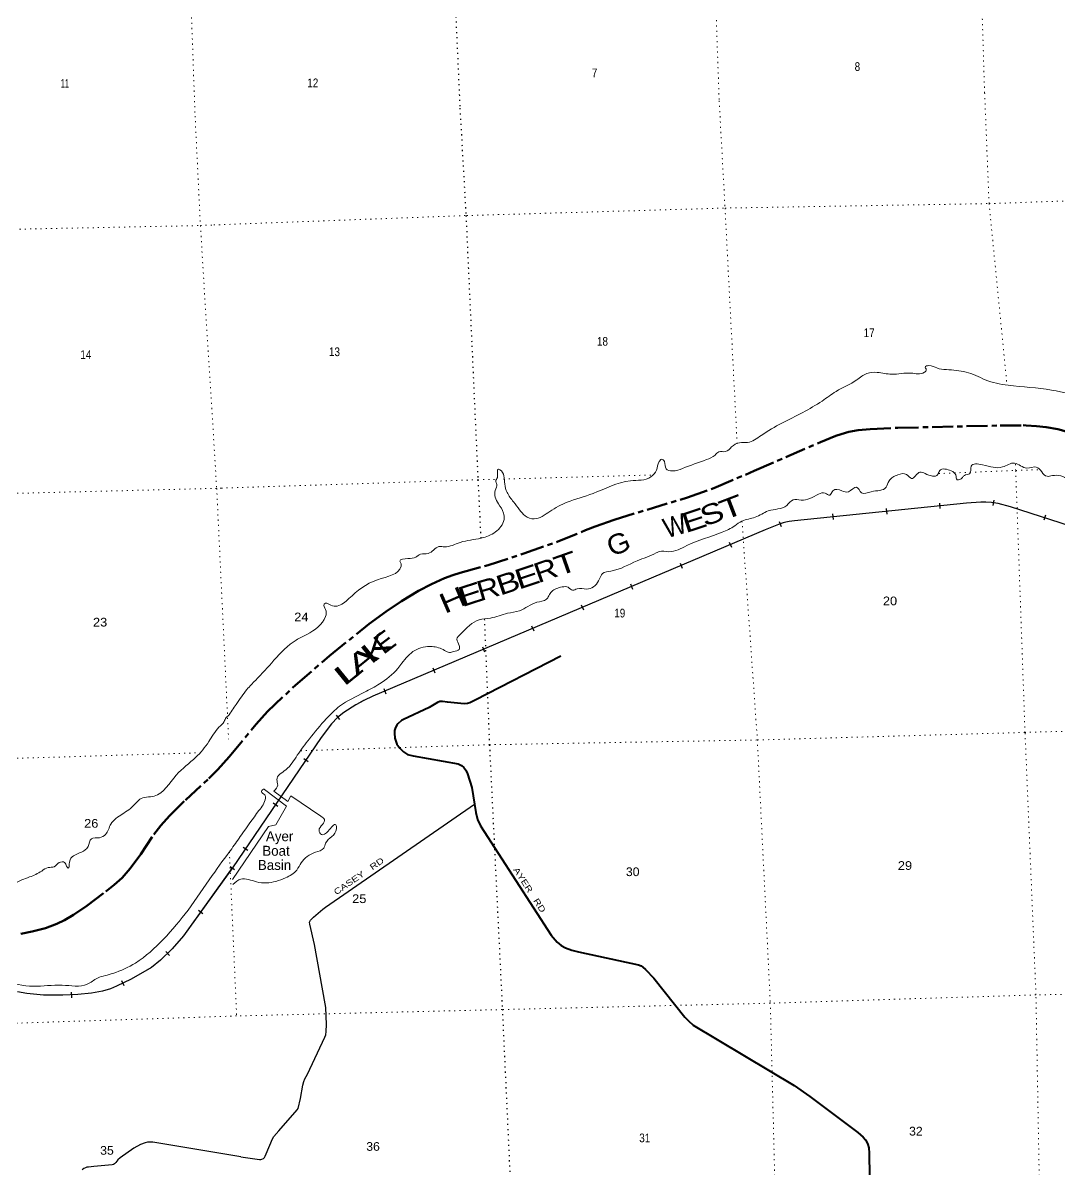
# Model space of a CAD drawing. Header units: feet. Extents: x 501257 to 757852, y -360805 to -170898.
# Drawn here: x 658054 to 678888, y -332247 to -309201 of the extents above; entities that cross this region are included whole.
import ezdxf
from ezdxf.enums import TextEntityAlignment as Align

# ---------------------------------------------------------------- set-up
doc = ezdxf.new("R2010")
doc.units = ezdxf.units.FT
doc.header["$LTSCALE"] = 70
doc.linetypes.add('DOTTED', pattern=[1.5, 0.3, -1.2])
doc.linetypes.add('LONG_DASH_SHORT_DASH', pattern=[9.9, 6, -1.2, 1.5, -1.2])
for name, color, linetype, lineweight in [('11', 7, 'LONG_DASH_SHORT_DASH', 60), ('26', 7, 'Continuous', 40), ('27', 7, 'Continuous', 13), ('29', 7, 'Continuous', 25), ('30', 7, 'Continuous', 25), ('34', 7, 'Continuous', 25), ('39', 7, 'Continuous', 13), ('6', 7, 'DOTTED', 25), ('7', 7, 'DOTTED', 13)]:
    doc.layers.add(name, color=color, linetype=linetype, lineweight=lineweight)
doc.layers.add('41', color=7, linetype='Continuous')

msp = doc.modelspace()

# ---------------------------------------------------------------- linework, layer by layer
at = {"layer": '11'}
for points in [[(662199.15, -323956.73), (662743.58, -323298.27), (662968.81, -323044.76), (663538.17, -322513.76), (664220.88, -321925.77), (665017.25, -321282.78), (665358.89, -321035.2), (665668.73, -320827.76), (666008.46, -320622.09), (666266.04, -320486.03), (666530.76, -320366.88), (666696.35, -320303.78), (666848.53, -320254.59), (667407.4, -320106.51), (668127.36, -319869.94), (668809.26, -319630.1), (669368.92, -319400.94), (669561.99, -319323.83), (669945.14, -319189.48), (671415.37, -318744.06), (671945.32, -318553.39), (672758.73, -318210.25), (674089.79, -317629.42), (674397.93, -317503.9), (674507.86, -317466.69), (674660.69, -317424.14), (674849.7, -317389.1), (675088.65, -317369.47), (675644, -317343.08), (677706.59, -317296.09), (678162.53, -317291.9), (678224.31, -317293.55), (678432.85, -317306.13), (678629.26, -317326.23), (678860.46, -317366.58)], [(678860.46, -317366.58), (679287.9, -317493.48)], [(658014.01, -327515.82), (658237.34, -327472.07), (658506.66, -327401.51), (658736.82, -327316.68), (658888.41, -327242.92), (659070.97, -327136.08), (659340.55, -326954.1), (659722.14, -326664.64), (659889.42, -326530.47), (660047.32, -326387.29), (660213.37, -326200.99), (660421.7, -325915.52), (660686.4, -325521.44), (660828.83, -325339.67), (661001.74, -325147.18), (661320.55, -324826.47), (661793.08, -324392.81), (661897.07, -324288.92), (661971.28, -324208.99), (662199.15, -323956.73)]]:
    msp.add_lwpolyline(points, dxfattribs=at)
at = {"layer": '26'}
msp.add_lwpolyline([(668868.66, -321934), (667144.26, -322819.06), (667041.61, -322868.57), (666989.82, -322884.93), (666922.93, -322888.88), (666588.57, -322856.97), (666493.68, -322844.02), (666439.16, -322846.75), (666391.91, -322867.88), (666219.43, -322962.61), (665703.12, -323204.08), (665664.95, -323225.9), (665594.56, -323291.71), (665569.54, -323318.64), (665545.01, -323367.74), (665525.93, -323430.48), (665522.81, -323478.43), (665534.1, -323580.5), (665574.49, -323700.29), (665629.52, -323785.08), (665709.04, -323859.78), (665787.63, -323907.83), (665903.86, -323937.36), (666808.11, -324099.88), (666871.23, -324130.14), (666917.58, -324173.78), (666961.19, -324228.34), (666993.96, -324302.32), (667076.96, -324571.65), (667157.82, -325080.24), (667195.63, -325215.77), (667252.72, -325343.24), (668675.47, -327545.34), (668794.46, -327685.73), (668876.24, -327748.46), (668966.2, -327800.29), (669088.88, -327843.93), (669224.21, -327877.49), (670430.31, -328139.06), (670481.89, -328157.62), (670521.42, -328183.53), (670575.32, -328233.97), (670738.38, -328408.84), (671360.47, -329189.46), (671437.38, -329269.17), (671533.22, -329350.01), (673560.57, -330564.17), (673879.5, -330785.43), (674839.84, -331511.42), (674947.18, -331602.73), (674993.52, -331660.01), (675019.47, -331705.98), (675045.31, -331755.48), (675061.67, -331818.22), (675069.15, -331927.89), (675117.79, -335122.95)], dxfattribs=at)
at = {"layer": '29'}
for points in [[(662432.33, -332001.41), (662812.39, -332054.89), (662836.46, -332053.47), (662857.69, -332049.22), (662888.83, -332035.06), (662902.98, -332023.73), (662910.06, -332015.22), (662927.18, -331984.85), (663017.07, -331765.91), (663070.71, -331640.18), (663098.33, -331594.55), (663201.73, -331480.72), (663569.71, -331057.72), (663585.33, -331030.7), (663637.52, -330828.6), (663682.42, -330558.28), (663702.77, -330482.65), (663722.59, -330434.5), (663774.23, -330335.28), (664122.35, -329596.45), (664141.6, -329544.99), (664152.92, -329479.83), (664161.48, -329338.31), (664141.6, -328995.42), (664133.65, -328924.7), (663915.01, -327730.8), (663821.26, -327322.52), (663818.86, -327278.71), (663827.35, -327256.05), (663838.68, -327241.89), (663898.67, -327184.25), (664083.57, -327017.69), (664135.94, -326978.43), (667130.78, -324910.18)], [(662432.33, -332001.41), (660667.49, -331708.52), (660619.36, -331702.85), (660557.33, -331704.43), (660508.95, -331717.01), (660420.25, -331755.44), (660287.56, -331826.46), (660007.86, -332022.96), (659965.39, -332061.2), (659921.51, -332115.02), (659893.45, -332143.99), (659874.8, -332153.26), (659846.49, -332161.76), (659480.29, -332194.51), (659373.71, -332205.67), (659342.57, -332211.34), (659310.01, -332222.67), (659277.45, -332236.83), (659243.45, -332259.58)]]:
    msp.add_lwpolyline(points, dxfattribs=at)
at = {"layer": '34'}
for p, q in [((676480.53, -318854.15), (676491.77, -318964.19)), ((677576.35, -318795.59), (677559.1, -318904.85)), ((674333.69, -319073.31), (674344.92, -319183.35)), ((675414.13, -318965.64), (675425.37, -319075.67)), ((678612.95, -319096.75), (678578.94, -319202)), ((673261.77, -319224.53), (673298.67, -319328.8)), ((672255.15, -319639.91), (672298.29, -319741.76)), ((671268.89, -320060.56), (671312.04, -320162.41)), ((670268.1, -320481.7), (670311.24, -320583.55)), ((669281.84, -320902.34), (669324.99, -321004.19)), ((668281.05, -321323.48), (668324.2, -321425.33)), ((667294.79, -321744.13), (667337.94, -321845.98)), ((666294, -322165.27), (666337.15, -322267.12)), ((665307.75, -322585.92), (665350.89, -322687.76)), ((664349.43, -323118.69), (664419.32, -323204.42)), ((663700.13, -323989.22), (663791.53, -324051.51)), ((663086.51, -324885), (663177.92, -324947.29)), ((662484.86, -325772.5), (662576.26, -325834.79)), ((662220.42, -326160.86), (662310.12, -326225.58)), ((661583.04, -327039.89), (661672.74, -327104.61)), ((660926.03, -327872.55), (661002.82, -327952.16)), ((660039.44, -328455.7), (660086.51, -328555.79)), ((659026.43, -328690.1), (659030.96, -328800.62))]:
    msp.add_line(p, q, dxfattribs=at)
at = {"layer": '34', "lineweight": 13}
for points in [[(681365.69, -320045.1), (677913.13, -318929.61), (677661.69, -318863.23), (677528.83, -318842.25), (677414.1, -318835.65), (677312.06, -318837.58), (677022.93, -318855.18), (673565.91, -319208.09), (673461.5, -319224.68), (673396.24, -319238.68), (673342.63, -319252.67), (673242.83, -319287.98), (672978.81, -319394.28), (665089.11, -322736.64), (664909.63, -322820.59), (664748.81, -322909.21), (664506.4, -323063.11), (664380.54, -323165.72), (664255.45, -323294.96), (664049.55, -323571.48), (662266.47, -326187.97)], [(662264.45, -326191.27), (661280.9, -327554.6), (661057.34, -327820.21), (660823.03, -328046.26), (660635.82, -328193), (660231.73, -328427.28), (659937.18, -328565.79), (659811.42, -328621.71), (659656.46, -328669.13), (659434.16, -328710.24), (659159.36, -328738.2), (658855.66, -328750.65), (658470.04, -328747.52), (658131.77, -328715.36), (657948.39, -328682.28)]]:
    msp.add_lwpolyline(points, dxfattribs=at)
at = {"layer": '34'}
for points in [[(681365.31, -320046.13), (677912.82, -318930.67), (677661.46, -318864.31), (677528.71, -318843.35), (677414.08, -318836.75), (677312.1, -318838.68), (677023.02, -318856.28), (673566.05, -319209.18), (673461.7, -319225.76), (673396.49, -319239.75), (673342.95, -319253.72), (673243.22, -319289.01), (672979.23, -319395.3), (665089.56, -322737.64), (664910.13, -322821.57), (664749.37, -322910.16), (664507.04, -323064), (664381.29, -323166.53), (664256.29, -323295.67), (664050.45, -323572.12), (662267.38, -326188.59)], [(662265.34, -326191.91), (661281.77, -327555.28), (661058.14, -327820.96), (660823.75, -328047.09), (660636.44, -328193.91), (660232.24, -328428.26), (659937.64, -328566.79), (659811.81, -328622.74), (659656.72, -328670.2), (659434.32, -328711.33), (659159.44, -328739.3), (658855.68, -328751.75), (658469.98, -328748.62), (658131.62, -328716.45), (657948.16, -328683.36)]]:
    msp.add_lwpolyline(points, dxfattribs=at)
at = {"layer": '39'}
for points in [[(662912.03, -324616.1), (663352.64, -324949.7), (663138.21, -325327.48), (662993.69, -325355.46), (662271.15, -326425.84)], [(664045.65, -325153.57), (663440.76, -324742.91), (663379.82, -324855.33), (663098.42, -324648.37)]]:
    msp.add_lwpolyline(points, dxfattribs=at)
for points in [[(662176.94, -323139.17), (662343.24, -322902.58), (662559.31, -322602.58), (662728.67, -322420.6), (663102.32, -322015.41), (663548.29, -321610.1), (663765.85, -321495.1), (664138.94, -321138.2), (664138.64, -320993.39), (664109.43, -320889.66), (664134.99, -320870.81), (664242.63, -320909.88), (664375.71, -320926.09), (664606.3, -320776.51), (665185.59, -320395.45), (665657.6, -320122.13), (665658.29, -320077.86), (665634.53, -320022.24), (665793.73, -319971.31), (665953.59, -319942.48), (666048.2, -319881.37), (666202.52, -319868.79), (666419.43, -319731.69), (666532.01, -319734.42), (666844.81, -319646.79), (667270.14, -319559.88), (667555.71, -319434.84), (667727.17, -319188.44), (667719.2, -319055.93), (667615.16, -318867.91), (667548.98, -318602.34), (667583.35, -318474.62), (667561.42, -318412.91), (667593.38, -318339.56), (667614.57, -318174.01), (667645.03, -318185.18), (667743.99, -318471.91), (667789.16, -318639.54), (667917.47, -318832.88), (668040.63, -318988.16), (668150.79, -319111.64), (668333.42, -319172.66), (668648.38, -319022.61), (668996.5, -318839.42), (669517.55, -318661.2), (670269.4, -318407.82), (670680.92, -318329.36), (670793.32, -318191.3), (670848.51, -318020.73), (670897.31, -317973.04), (670950.94, -318019.73), (670987.43, -318165.49), (671115.32, -318210.01), (671314.67, -318157.89), (671799.58, -317980.74), (671969.63, -317889.26), (672048.13, -317826.61), (672180.48, -317818.7), (672302.3, -317726.63), (672460.48, -317641.53), (672623.07, -317636.76), (672898.12, -317495.93), (673736.08, -317030.85), (674121.08, -316804.33), (674404.62, -316610.96), (674819.61, -316379.54), (675024.65, -316248.82), (675230.98, -316228.68), (675521.34, -316264.4), (675916.47, -316242.74), (676179.12, -316224.98), (676217.76, -316173.56), (676194.07, -316119.95), (676269.56, -316091.58), (676429.69, -316139.18), (676623.53, -316171.7), (677016.74, -316220.5), (677211.65, -316289.19), (677401.08, -316376.15), (677862.44, -316487.31), (678737.18, -316582.31), (679468.35, -316713.7), (679672.91, -316701.66), (679942.09, -316633.42), (680441.06, -316590.61), (680615, -316764.51), (680756.49, -316860.93), (680931.78, -316877.91), (681105.81, -316987.44), (681172.14, -317190.65), (681562.14, -317603.6)], [(663098.42, -324648.37), (663177.18, -324527.39), (663169.36, -324467.28), (663159.84, -324417.28), (663338.69, -324216.93), (663571.12, -323926.5), (663814.39, -323595.53), (664153.92, -323191.34), (664421.6, -322938.1), (664921.59, -322659.93), (665225.92, -322490.09), (665590.46, -322183.72), (665673.66, -322076.69), (665933.14, -321817.65), (666280.36, -321739.07), (666533.84, -321818.11), (666629.5, -321859.56), (666717.4, -321842.9), (666822.52, -321797.57), (666828.28, -321720.97), (666778.28, -321593.71), (666851.5, -321488.98), (667226.74, -321204.42), (667452.66, -321167.62), (667799.34, -321070.95), (668038.96, -321021.68), (668387.44, -320850.54), (668578.52, -320790.63), (668628.61, -320718.76), (668686.31, -320632.59), (668894.56, -320542), (669017.3, -320548.45), (669107.47, -320608.15), (669197.02, -320579.38), (669388.07, -320585.84), (669630.17, -320417.82), (669710.16, -320270.65), (669877.45, -320221.49), (670403.74, -320016.97), (670788.72, -319856.83), (670848.15, -319828.94), (671043.16, -319833.27), (671401.11, -319710.13), (672114.34, -319441.79), (672365.67, -319313.73), (672511.45, -319216.93), (672778.38, -319140.71), (673041.81, -319014.3), (673412.11, -318900.85), (673539.4, -318790.51), (673700.22, -318793.84), (674052.33, -318676.9), (674184.21, -318652.91), (674275.91, -318696.48), (674339.52, -318606.11), (674520.41, -318608.85), (674651.6, -318629.13), (674817.57, -318535.76), (674915.33, -318647.54), (675111.62, -318627.69), (675408.3, -318538.53), (675468.7, -318408.03), (675647.95, -318288.12), (675818.44, -318279.09), (675921.38, -318362.56), (676090.29, -318232.89), (676195.63, -318261.98), (676449.32, -318280.68), (676487.19, -318203.14), (676718.38, -318208.42), (676809.21, -318290.23), (676840.19, -318385.86), (676945.37, -318342.55), (676984.26, -318299.17), (677087.68, -318263.95), (677121.45, -318116.13), (677347.49, -318083.35), (677750.67, -318129.84), (677991.39, -318050.36), (678241.58, -318153.64), (678429.78, -318132.02), (678648.24, -318316.69), (678752.31, -318303.58), (679066.37, -318392.91), (679184.68, -318520.18), (679361.56, -318523.03), (679661.5, -318745.53), (679881.16, -318835.62), (680047.04, -318941.37), (680120.05, -319031.75), (680271.31, -319051.45)], [(630856.82, -331478.67), (631564.73, -331337.42), (632533.88, -331037.92), (633145.52, -330734.71), (633603.76, -330335.43), (634459.97, -329466.25), (634579.72, -329372.31), (634586.3, -329460.58), (634582.91, -329551.14), (634666.22, -329377.84), (634796.32, -329018.24), (635205.36, -328584.2), (635574.3, -328082.97), (635769.02, -327667.21), (636019.13, -327153.35), (636188, -326746.38), (636394.22, -326173.48), (636564.85, -325826.77), (636818.27, -325495.76), (637098.79, -325061.43), (637471.08, -324399.28), (637547.81, -324137.72), (637518.08, -324082.29), (637341.15, -324004.99), (637263.33, -323952.97), (637395.43, -323800.37), (637437.7, -323734.82), (637386.28, -323623.73), (637567.66, -323439.55), (637750.07, -323359.87), (637847.06, -323242.47), (637817.64, -323128.73), (637985.37, -323027.37), (638154.7, -322911.89), (638300.49, -322746.84), (638401.99, -322715.75), (638483.47, -322755.6), (638560.8, -322652.84), (638672.99, -322575.2), (638995.43, -322477.4), (639339.06, -322348.82), (639928.34, -322243.27), (640393.9, -322233.79), (640923.76, -322294.82), (641357.48, -322433.01), (641519.99, -322428.3), (641821.37, -322503.99), (642066.27, -322639.63), (642240.56, -322694.88), (642817.26, -322985.74), (642997.88, -323189.58), (642935.14, -323241.65), (642846.4, -323228.15), (642978.79, -323292.66), (643287.54, -323414.38), (644705.69, -324054.75), (645792.69, -324562), (646759.59, -325082.78), (647818.51, -325729.56), (649095.26, -326478.58), (650436.92, -327181.49), (651433.91, -327562.68), (652441.68, -327762.63), (653641.26, -327860.52), (654815.65, -327920.95), (656014.53, -327994.74), (657033.33, -328228.54), (658266.11, -328570.74), (658841.73, -328548.01), (659349.19, -328529.27), (659552.45, -328406.78), (659711.6, -328355.92), (659864.92, -328311.27), (660316.67, -328103.16), (660879.03, -327624.47), (661374.03, -327039.17), (661861.75, -326341.51), (662252.88, -325804.89)], [(652468.67, -326067.12), (653232.82, -326036.92), (653582.59, -325912.18), (653788.9, -325825.79), (653857.44, -325904.21), (653810.56, -326018.15), (653853.14, -326101.35), (654129.78, -326016.94), (654307.33, -326045.96), (654457.48, -326099.91), (654859.8, -326056.07), (655151.58, -326077.77), (655642.39, -326107.76), (655833.12, -326037.9), (656091.64, -326020.35), (656203.89, -326151.78), (656433.49, -326313.99), (656716.98, -326257.52), (656856.34, -326285.65), (656963.34, -326443.37), (657273.78, -326623.34), (657454.48, -326553.77), (657531.49, -326509.32), (657658.04, -326580.03), (657868.89, -326511.59), (658188.16, -326373.67), (658431.65, -326254.03), (658560.13, -326183.96), (658684.11, -326166.29), (658780.14, -326085.1), (658892.49, -326081.85), (658932.77, -326155.06), (658964.03, -326194.36), (658990.62, -326072.97), (659073.26, -325945.93), (659363.1, -325762.62), (659430.83, -325605.86), (659592.81, -325583.07), (659717.39, -325517.14), (659821.77, -325309.05), (660052.9, -325109.36), (660300.31, -324917.23), (660403.67, -324811.7), (660690.93, -324747.08), (661138.44, -324323.99), (661529.64, -323966.86), (661791.55, -323651.68), (661996.03, -323364.3), (662101.09, -323248.68), (662138.94, -323169.18), (662176.94, -323139.17)], [(662252.88, -325804.89), (662447.55, -325526.33), (662800.68, -325039.27), (662929.87, -324790.09), (662915.85, -324724.13), (662851.41, -324651.6), (662904.4, -324609.82), (662912.03, -324616.1)], [(662274.64, -326527.28), (662435.88, -326415.69), (662748.92, -326470.86), (663142.4, -326461.32), (663335.13, -326389.28), (663561.53, -326233.8), (663647.6, -326088.46), (663934.61, -325876.89), (664102.89, -325793.51), (664140.16, -325695.87), (664358.6, -325407.87), (664343.98, -325321.81), (664191.19, -325453.01), (664056.55, -325519.31), (664007.93, -325438.28), (664078.6, -325315.52), (664115.87, -325217.88), (664045.65, -325153.57)]]:
    msp.add_spline(points, degree=3, dxfattribs=at)
at = {"layer": '6'}
for points in [[(664693.12, -265205.61), (664966.12, -270048.32), (665122.39, -275443.86), (665287.38, -280859.22), (665590, -286128.8), (665900.7, -291629.6), (666198.94, -297004.01), (666450.59, -302367.99), (666697.3, -307705.98), (666840.67, -310916.54)], [(666840.67, -310916.54), (666962.28, -313072.28), (667203.05, -318387.23), (667260.14, -319562.17)], [(667331.04, -321185.48), (667434.14, -323714.53), (667692.97, -329028.95), (667942.75, -334444.2)]]:
    msp.add_lwpolyline(points, dxfattribs=at)
at = {"layer": '7'}
for p, q in [((667717.15, -318373.01), (670732.49, -318289.6)), ((662205.72, -325869.91), (662351.56, -329167.93))]:
    msp.add_line(p, q, dxfattribs=at)
for points in [[(677391.35, -310608.12), (677292.11, -307464.09), (677001.12, -302067.28), (676509.87, -296691.64), (676251.57, -291309.78), (675976.51, -285908.37), (675701.44, -280506.97), (675404.29, -275106.35), (675164.54, -269276.92), (675009.04, -264903.32)], [(669918.18, -265053.08), (669916.15, -269621.6), (670132.02, -275284.78), (670393.63, -280646.4), (670679.43, -286067.55), (670924.52, -291474.04), (671173.88, -296830.05), (671688.06, -302229.04), (671943.02, -307572.77), (672052.97, -310764.19)], [(659477.43, -265356.68), (659563.61, -270224.11), (659760.49, -275637.46), (660034.47, -280955.19), (660345.44, -286296.06), (660522.17, -291727.14), (660841.9, -297025.51), (661144.73, -302428.98), (661399.25, -307833.79), (661516.24, -311073.31)], [(677391.35, -310608.12), (677480.34, -312833.86), (677840.88, -316484.04)], [(672052.97, -310764.19), (672171.2, -312923.36), (672414.9, -317661.9)], [(661516.24, -311073.31), (661622.28, -313275.14), (661950.64, -318558.87), (662189.69, -323603.85)], [(661890.88, -313262.56), (666976.39, -313073.87), (672171.2, -312923.36), (677480.34, -312833.86), (682850.89, -312648.02), (687992.04, -312247.67), (693303.96, -312184.23), (693395.14, -312166.61)], [(630379.56, -314119.75), (635251.86, -314027.9), (640438.29, -313887.53), (645696.19, -313718.95), (650992.03, -313543.24), (656308.34, -313381.01), (661622.28, -313275.14), (661890.88, -313262.56)], [(676466.14, -318261.77), (678019.91, -318198.37), (678503.75, -318182.41)], [(678519.89, -334165.83), (678422.59, -328744.09), (678203.16, -323470.75), (678015.96, -318200.49), (678006.94, -318051.46)], [(662043.78, -318554.13), (667203.05, -318387.23), (667577.35, -318376.88)], [(662043.78, -318554.13), (661950.64, -318558.87), (656643.48, -318690.68), (651318.21, -318821.01), (646020.6, -319004.81), (640690.59, -319179.5), (635453.19, -319293.21), (630523.59, -319354)], [(672512.14, -319216.6), (672821.19, -323610.67), (673081.26, -328898.9), (673218.39, -334309.41)], [(663638.63, -323836.14), (667434.14, -323714.53), (672825.45, -323618.59), (678195.01, -323466.97), (683456.12, -323316.52), (688703.51, -323110.16), (693717.98, -322831.72)], [(648230.39, -324220.07), (651537.59, -324085.79), (656886.8, -324019.1), (661615.15, -323875.97)], [(693890.18, -328520.35), (688918.03, -328488.23), (683661.35, -328652.63), (678422.59, -328744.09), (673079.61, -328911.02), (667691.26, -329039.05), (662351.56, -329167.93)], [(634007.79, -329929.84), (635867.98, -329895.84), (641148.47, -329744.69), (646444.25, -329566.97), (651796.5, -329397.67), (657081.74, -329340.88), (662351.56, -329167.93)]]:
    msp.add_lwpolyline(points, dxfattribs=at)

# ---------------------------------------------------------------- texts
at = {"layer": '27', "width": 1.3}
msp.add_text('AYER   RD', height=120, rotation=302.866, dxfattribs=at).set_placement((667907.69, -326227.99))
at = {"layer": '30', "width": 1.3}
msp.add_text('CASEY   RD', height=120, rotation=34.629, dxfattribs=at).set_placement((664842.01, -326405.74), align=Align.CENTER)
at = {"layer": '41'}
for s, rotation, width, p in [('T', 20.863, 1.45, (672371.05, -319125.56)), ('E', 18.145, 1.35, (671607.37, -319388.34)), ('S', 20.761, 1.3, (671978.57, -319253.5)), ('W', 16.475, 0.9, (671217.51, -319502.32)), ('G', 22.198, 1.1, (670103.85, -319854.52)), ('T', 19.451, 1.4, (669033.43, -320258.12)), ('E', 18.387, 1.35, (668251.22, -320523.17)), ('R', 19.451, 1.2, (668631.91, -320392.77)), ('B', 18.387, 1.3, (667869.78, -320646.85)), ('H', 23.371, 1.35, (666773.68, -320984.32)), ('E', 18.121, 1.35, (667113.18, -320876.25)), ('R', 16.449, 1.15, (667462.66, -320766.89)), ('K', 39.174, 1.75, (665288.93, -321920.51)), ('A', 39.174, 1.7, (664994.82, -322165.35)), ('L', 39.174, 1.85, (664718.25, -322388.32))]:
    msp.add_text(s, height=400, rotation=rotation, dxfattribs=dict(at, width=width)).set_placement(p, align=Align.CENTER)
msp.add_text('E', height=400, rotation=37.114, dxfattribs=at).set_placement((665447.68, -321802.2), align=Align.CENTER)
for s, p in [('Ayer', (663215.95, -325653.93)), ('Boat', (663142.97, -325946.56)), ('Basin', (663113.4, -326232.27))]:
    msp.add_text(s, height=200, dxfattribs=at).set_placement(p, align=Align.CENTER)
at = {"layer": '7'}
for s, width, p in [('7', 0.85, (669493.11, -310293.1)), ('8', 0.85, (674777.36, -310166.01)), ('11', 0.65, (658813.85, -310504.79)), ('12', 0.85, (663771.83, -310494.16))]:
    msp.add_text(s, height=175, dxfattribs=dict(at, width=width)).set_placement(p)
for s, width, p in [('17', 0.85, (675069, -315519.25)), ('13', 0.85, (664318.5, -315900.18)), ('18', 0.85, (669706.93, -315690.97)), ('14', 0.85, (659320.46, -315955.71)), ('20', 1.1, (675488.04, -320910.27)), ('19', 0.85, (670054.75, -321154.65)), ('23', 1.1, (659606.05, -321337.35)), ('24', 1.1, (663652.57, -321232.94)), ('26', 1.1, (659427.83, -325382.85)), ('29', 1.1, (675789.28, -326230.64)), ('30', 1.05, (670314.7, -326355.8)), ('25', 1.1, (664817.3, -326898.02)), ('32', 1.05, (676008.89, -331571.98)), ('31', 0.85, (670557.03, -331707.88)), ('35', 1.05, (659744.37, -331958.21)), ('36', 1.05, (665094.27, -331879.22))]:
    msp.add_text(s, height=175, dxfattribs=dict(at, width=width)).set_placement(p, align=Align.CENTER)

doc.saveas('drawing.dxf')
